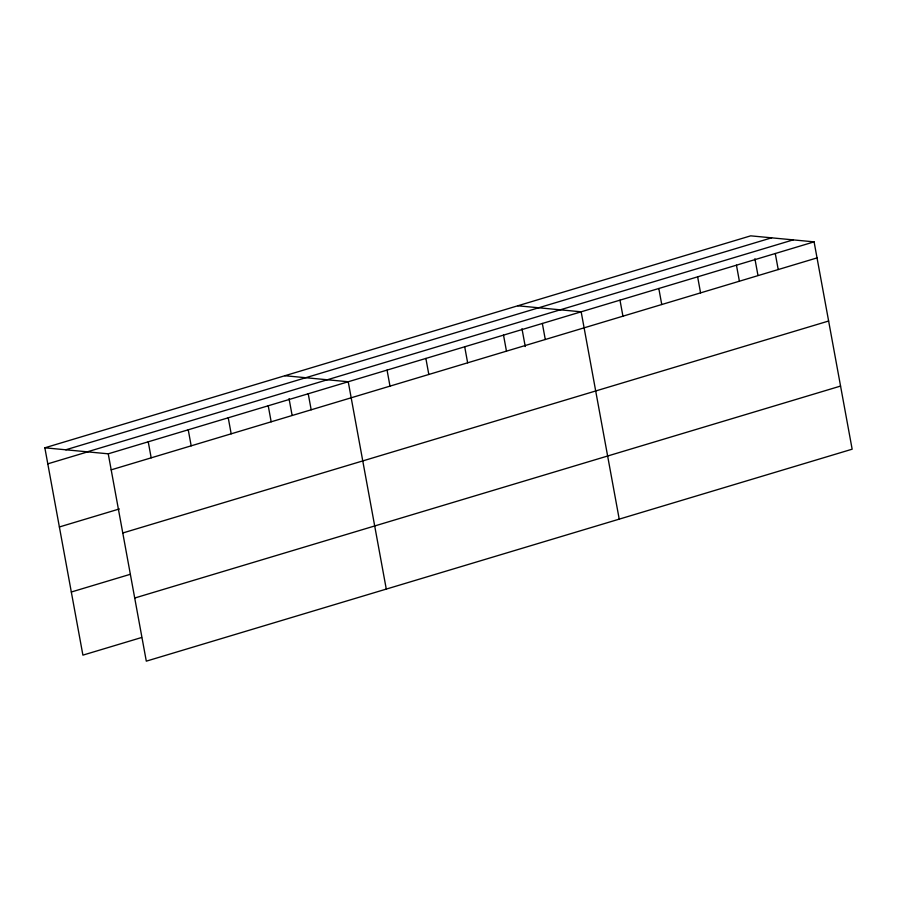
<?xml version="1.0" encoding="UTF-8"?>
<svg xmlns="http://www.w3.org/2000/svg" width="897" height="897" viewBox="0 0 897 897"><rect width="100%" height="100%" fill="white"/><g stroke="black" fill="none" stroke-linecap="round" stroke-linejoin="round"><path stroke-width="1.35" d="M44.85 447.805L750.699 235.844L814.095 241.865L852.15 449.195L146.301 661.156L108.245 453.815L44.85 447.805L82.905 655.135L141.569 637.52M65.773 449.789L771.622 237.828M87.323 451.83L793.172 239.88M47.788 463.839L87.794 451.83M108.245 453.815L814.095 241.865M111.183 469.849L817.044 257.899M59.381 526.965L119.379 508.947M122.777 532.986L828.626 321.025M71.312 592.009L129.987 574.394M134.707 598.03L840.567 386.069M517.771 305.787L581.166 311.808L619.222 519.15M284.842 375.731L348.238 381.752L386.282 589.094M775.277 253.515L778.215 269.549M754.904 258.74L757.931 275.211M736.448 265.176L739.397 281.21M697.631 276.837L700.568 292.87M658.813 288.486L661.751 304.52M619.984 300.147L622.933 316.181M542.349 323.469L545.286 339.503M521.976 328.683L525.25 346.522M503.52 335.119L506.469 351.153M464.702 346.78L467.64 362.814M425.873 358.441L428.822 374.475M387.055 370.091L389.993 386.125M308.232 393.761L311.181 409.794M289.047 398.627L292.063 415.098M268.237 405.78L271.174 421.814M228.242 417.789L231.179 433.823M188.235 429.798L191.184 445.831M148.24 441.806L151.189 457.84"/></g></svg>
